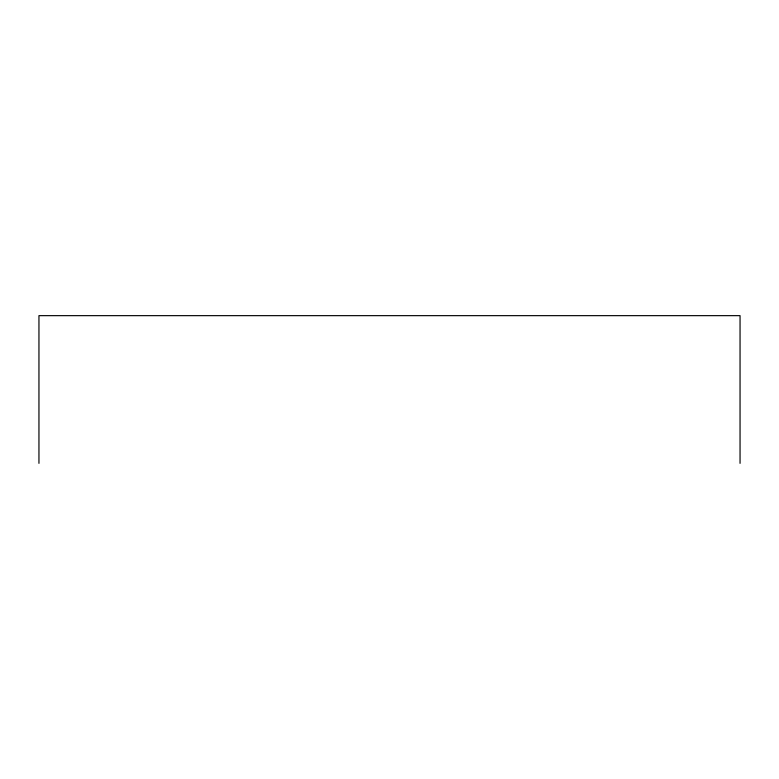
<?xml version="1.0" encoding="UTF-8"?>
<svg xmlns="http://www.w3.org/2000/svg" width="779" height="779" viewBox="0 0 779 779"><rect width="100%" height="100%" fill="white"/><g stroke="black" fill="none" stroke-linecap="round" stroke-linejoin="round"><path stroke-width="1.17" d="M740.05 463.349L740.05 315.651L38.95 315.651L38.95 463.349"/></g></svg>
